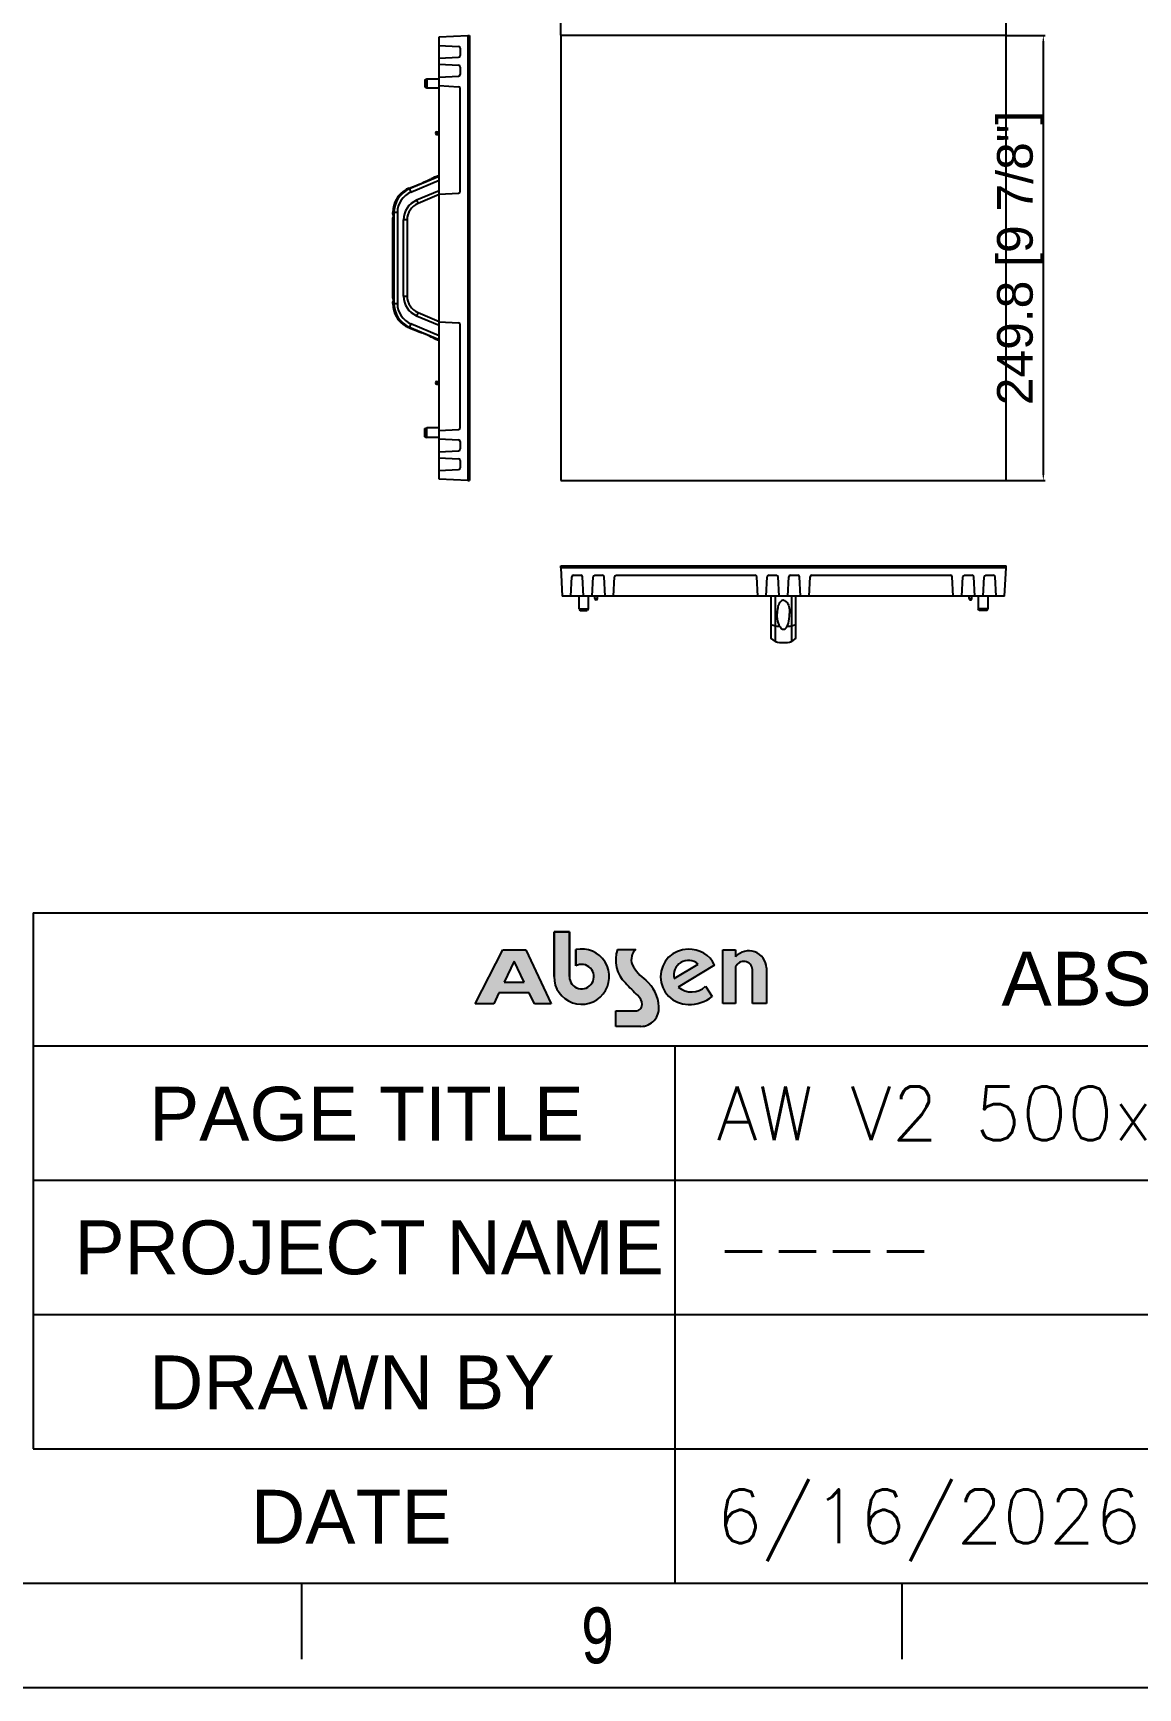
# Model space of a CAD drawing. Header units: millimetres. Extents: x -3132 to 28633, y 682 to 5849.
# Drawn here: x 7496 to 8116, y 682 to 1611 of the extents above; entities that cross this region are included whole.
import ezdxf

# ---------------------------------------------------------------- set-up
doc = ezdxf.new("R2010")
doc.units = ezdxf.units.MM
doc.layers.add('DIM', color=4, linetype='Continuous')
doc.layers.add('图框', color=7, linetype='Continuous')
doc.styles.add('CKSTANDARD', font='arial.ttf')
doc.styles.add('Roamns', font='romans.shx')
doc.styles.get("Standard").update_dxf_attribs({"font": 'arial.ttf'})
doc.dimstyles.new('ISO-20', dxfattribs={"dimtxt": 20, "dimasz": 4, "dimexe": 1, "dimexo": 0.2, "dimgap": 0, "dimtad": 1, "dimtoh": 1, "dimdec": 1, "dimzin": 9, "dimdsep": 46, "dimtxsty": 'Standard', "dimblk": '_FILLED', "dimcen": 0.2, "dimclrd": 256, "dimclre": 256, "dimclrt": 256, "dimadec": 1, "dimazin": 2, "dimtfac": 1, "dimtdec": 1, "dimtofl": 0, "dimtmove": 0, "dimatfit": 3, "dimldrblk": '_FILLED', "dimfxl": 1, "dimtolj": 1, "dimtzin": 0, "dimarcsym": 0})

# ---------------------------------------------------------------- blocks, each defined once
blk = doc.blocks.new('A$C7F980674')
at = {"layer": 'DIM'}
h = blk.add_hatch(color=0, dxfattribs=at)
h.paths.add_polyline_path([(7.072382140899999e-05, 14.43823848652391), (17.54018542246194, 49.09321739150072), (32.43710042510065, 49.09321739150072), (48.55284257268067, 14.43823848652391), (37.85417935127042, 14.43823848652391), (34.52331861507264, 21.47508279329122), (15.18332810379797, 21.47508279329122), (11.78696234113886, 14.43823848652391)])
h.paths.add_polyline_path([(24.94748300875654, 41.70518833840833), (18.4432997739641, 28.22933563047082), (31.32622136492865, 28.22933563047082)], flags=16)
h = blk.add_hatch(color=0, dxfattribs=at)
edge = h.paths.add_edge_path()
edge.add_arc((102.73004367057, 13.90886456904809), 4.008224344635951, 268.9921655110326, 361.5919063077862)
edge.add_arc((99.15354010349256, 13.8520860173212), 7.585044519850372, 1.270112135883159, 51.07851824680053)
edge.add_arc((307.8846824545763, 226.7410586670685), 290.5958996836599, 223.1994758205292, 225.4213170999201, ccw=False)
edge.add_arc((110.0181443910987, 42.41204420301801), 20.20419257147762, 160.1829900287513, 226.2534819823607, ccw=False)
edge.add_line((91.01044081093276, 49.26161368391513), (102.8060160324094, 49.26161368391513))
edge.add_arc((108.2666153697937, 42.83305403733538), 8.434721350051746, 130.3455086857447, 201.7414345435993)
edge.add_arc((128.4138673179259, 54.80693761470138), 31.79540957994945, 208.3500157259416, 232.6470193688833)
edge.add_arc((94.72388420018251, 12.01322233724932), 22.67708241663319, 1.6072526751569853, 50.5832628822302, ccw=False)
edge.add_arc((105.8459691270836, 11.59352122360906), 11.59424323095258, -89.35383752252329, 5.224491977119499, ccw=False)
edge.add_line((105.9767223201925, 1.52956708916e-05), (89.85622180037899, 1.52956708916e-05))
edge.add_line((89.85622180037899, 1.52956708916e-05), (89.85622180037899, 9.9012602990897))
edge.add_line((89.85622180037899, 9.9012602990897), (102.6595425193372, 9.9012602990897))
edge = h.paths.add_edge_path()
edge.add_arc((171.7675726878224, 35.99111448746953), 5.592045124112526, 4.242312034283204, 157.3807249757778)
edge.add_line((166.6056627364887, 38.14184792619381), (166.6056627364887, 14.68336624098083))
edge.add_line((166.6056627364887, 14.68336624098083), (158.2999845909944, 14.68336624098083))
edge.add_line((158.2999845909944, 14.68336624098083), (158.2999845909944, 48.98261023246597))
edge.add_line((158.2999845909944, 48.98261023246597), (166.6056627364887, 48.98261023246597))
edge.add_line((166.6056627364887, 48.98261023246597), (166.6056627364887, 44.54051251930104))
edge.add_arc((175.059291137004, 37.22529775423028), 11.17927547709232, 0.8903209452371925, 139.1292395527885, ccw=False)
edge.add_line((186.2372169588634, 37.39900588159253), (186.2372169588634, 14.59949883442459))
edge.add_line((186.2372169588634, 14.59949883442459), (177.3442962794797, 14.59949883442459))
edge.add_line((177.3442962794797, 14.59949883442459), (177.3442962794797, 36.40478422593151))
edge = h.paths.add_edge_path(flags=16)
edge.add_arc((136.4442843357392, 32.77929143981055), 9.435952450654392, 49.48403791523472, 192.8465811329279)
edge.add_line((127.2445240183151, 30.68129030702039), (142.5744439341942, 39.9527384458579))
edge = h.paths.add_edge_path()
edge.add_arc((138.324037688988, 35.05001054707828), 12.98520101557842, 229.4306864689146, 313.9875570627809)
edge.add_line((147.3422875163669, 25.70727992560023), (151.5778032950766, 19.0634939338488))
edge.add_arc((136.8676456241519, 38.39878950785715), 24.29490468469704, 268.42426945832386, 307.2636236800371, ccw=False)
edge.add_arc((136.1995790051587, 31.76485599069565), 17.65178410925637, 89.99999999999989, 269.99999999833244, ccw=False)
edge.add_arc((136.9909520029032, 31.53144809733931), 17.90269153484251, 25.559083157673115, 92.53353593303888, ccw=False)
edge.add_line((153.1417016008636, 39.25541415211593), (129.8788853118894, 25.18619552736891))
at = {"layer": '图框'}
h = blk.add_hatch(color=30, dxfattribs=at)
edge = h.paths.add_edge_path(flags=0)
edge.add_line((64.32187787050498, 49.15013919285958), (64.32187787050498, 38.7695952337333))
edge.add_arc((68.06519958705758, 31.86908890660379), 7.850442347056839, -179.99999999998067, 118.47852907585141, ccw=False)
edge.add_line((60.21475723999902, 31.86908890659288), (60.21475723999902, 60.55619218834499))
edge.add_line((60.21475723999902, 60.55619218834545), (50.38336833377252, 60.55619218834545))
edge.add_line((50.38336833377252, 60.55619218834545), (50.38336833377252, 31.86908890659334))
edge.add_arc((68.06519958705758, 31.86908890660379), 17.6818312532899, 180, 462.2222539588633)
at = {"layer": '图框', "color": 30}
for p, q in [((60.21475723999902, 60.55619218834545), (50.38336833377252, 60.55619218834545)), ((50.38336833377252, 60.55619218834545), (50.38336833377252, 31.86908890659288)), ((60.21475723999902, 31.86908890659288), (60.21475723999902, 60.55619218834545)), ((64.32187787050498, 49.15013919285047), (64.32187787050498, 38.76959523373262))]:
    blk.add_line(p, q, dxfattribs=at)
at = {"layer": '图框', "color": 30, "linetype": 'Continuous'}
for p, q in [((50.38336833377252, 60.55619218834545), (60.21475723999902, 60.55619218834545)), ((50.38336833377252, 31.86908890659288), (50.38336833377252, 60.55619218834545)), ((60.21475723999902, 60.55619218834545), (60.21475723999902, 31.86908890659288)), ((64.32187787050498, 38.76959523373262), (64.32187787050498, 49.15013919285047))]:
    blk.add_line(p, q, dxfattribs=at)
at = {"layer": '图框', "color": 7, "linetype": 'Continuous'}
for p, q in [((7.072382140899999e-05, 14.43823848652391), (17.54018542246194, 49.09321739150072)), ((17.54018542246194, 49.09321739150072), (32.43710042510065, 49.09321739150072)), ((32.43710042510065, 49.09321739150072), (48.55284257268067, 14.43823848652391)), ((91.01044081093276, 49.26161368391513), (102.8060160324094, 49.26161368391513)), ((158.2999845909944, 48.98261023246597), (166.6056627364887, 48.98261023246597)), ((158.2999845909944, 14.68336624098083), (158.2999845909944, 48.98261023246597)), ((166.6056627364887, 48.98261023246597), (166.6056627364887, 44.54051251930104)), ((24.94748300875654, 41.70518833840833), (18.4432997739641, 28.22933563047082)), ((31.32622136492865, 28.22933563047082), (24.94748300875654, 41.70518833840833)), ((127.2445240183151, 30.68129030702039), (142.5744439341942, 39.9527384458579)), ((153.1417016008636, 39.25541415211593), (129.8788853118894, 25.18619552736891)), ((166.6056627364887, 38.14184792619381), (166.6056627364887, 14.68336624098083)), ((177.3442962794797, 14.59949883442459), (177.3442962794797, 36.40478422593151)), ((186.2372169588634, 37.39900588159253), (186.2372169588634, 14.59949883442459)), ((15.18332810379797, 21.47508279329122), (11.78696234113886, 14.43823848652391)), ((34.52331861507264, 21.47508279329122), (15.18332810379797, 21.47508279329122)), ((18.4432997739641, 28.22933563047082), (31.32622136492865, 28.22933563047082)), ((37.85417935127042, 14.43823848652391), (34.52331861507264, 21.47508279329122)), ((147.3422875163669, 25.70727992560023), (151.5778032950766, 19.0634939338488)), ((11.78696234113886, 14.43823848652391), (7.072382140899999e-05, 14.43823848652391)), ((48.55284257268067, 14.43823848652391), (37.85417935127042, 14.43823848652391)), ((166.6056627364887, 14.68336624098083), (158.2999845909944, 14.68336624098083)), ((186.2372169588634, 14.59949883442459), (177.3442962794797, 14.59949883442459)), ((89.85622180037899, 9.9012602990897), (102.6595425193372, 9.9012602990897)), ((89.85622180037899, 1.52956708916e-05), (89.85622180037899, 9.9012602990897)), ((105.9767223201925, 1.52956708916e-05), (89.85622180037899, 1.52956708916e-05))]:
    blk.add_line(p, q, dxfattribs=at)
at = {"layer": '图框', "color": 30}
for radius, end in [(17.68183125329058, 102.2222539587313), (7.850442347058727, 118.4785290759734)]:
    blk.add_arc((68.06519958705758, 31.86908890660379), radius, 180, end, dxfattribs=at)
at = {"layer": '图框', "color": 30, "linetype": 'Continuous'}
for radius, end in [(17.68183125329058, 102.2222539587313), (7.850442347058727, 118.4785290759734)]:
    blk.add_arc((68.06519958705758, 31.86908890660379), radius, 180, end, dxfattribs=at)
at = {"layer": '图框', "color": 7, "linetype": 'Continuous'}
for centre, radius, start, end in [((110.0181443910987, 42.41204420301801), 20.20419257147762, 160.1829900287512, 226.2534819823607), ((108.2666153697937, 42.83305403733538), 8.434721350051746, 130.3455086857447, 201.7414345435993), ((136.1995790051587, 31.76485599069565), 17.65178410925637, 90, 269.9999999983326), ((136.9909520029032, 31.53144809733931), 17.90269153484251, 25.55908315767311, 92.53353593303889), ((175.059291137004, 37.22529775423028), 11.17927547709232, 0.890320945237155, 139.1292395527885), ((128.4138673179259, 54.80693761470138), 31.79540957994945, 208.3500157259416, 232.6470193688833), ((136.4442843357392, 32.77929143981055), 9.435952450654392, 49.48403791523462, 192.8465811329278), ((171.7675726878224, 35.99111448746953), 5.592045124112526, 4.242312034283134, 157.3807249757777), ((307.8846824545763, 226.7410586670685), 290.5958996836599, 223.1994758205292, 225.4213170999201), ((94.72388420018251, 12.01322233724932), 22.67708241663319, 1.607252675157019, 50.58326288223009), ((138.324037688988, 35.05001054707828), 12.98520101557842, 229.4306864689146, 313.987557062781), ((102.73004367057, 13.90886456904809), 4.008224344635951, 268.9921655110325, 1.591906307786035), ((99.15354010349256, 13.8520860173212), 7.585044519850372, 1.270112135883178, 51.07851824680055), ((105.8459691270836, 11.59352122360906), 11.59424323095258, 270.6461624774767, 5.224491977119398), ((136.8676456241519, 38.39878950785715), 24.29490468469704, 268.4242694583239, 307.2636236800372)]:
    blk.add_arc(centre, radius, start, end, dxfattribs=at)
blk = doc.blocks.new('standard template')
for p, q in [((23856.97153506272, 8795.713564875037), (37408.778564428, 8795.713564875037)), ((23856.97153506272, 8093.130701303396), (37408.778564428, 8093.130701303396)), ((27245.81191601179, 8093.130701303396), (27245.81191601179, 5254.107439613468)), ((23856.97153506272, 7383.374122341703), (37408.778564428, 7383.374122341703)), ((23856.97153506272, 6673.618568779083), (37408.778564428, 6673.618568779083)), ((23856.97153506272, 5963.863516895812), (37408.778564428, 5963.863516895812)), ((456.3043263761064, 5254.106781508859), (37408.77739021767, 5254.107689274438)), ((25275.88092102688, 4851.355031494943), (25275.88092102688, 5254.106781508859)), ((28447.55095239169, 4851.355031494943), (28447.55095239169, 5254.106781508859))]:
    blk.add_line(p, q)
at = {"color": 7}
for p, q in [((23856.97153506272, 8795.713564875037), (23856.97153506272, 5963.862502516924)), ((28855.9334232351, 8795.71354967167), (31733.56329402495, 8795.71354967167))]:
    blk.add_line(p, q, dxfattribs=at)
blk.add_lwpolyline([(37962.56104648763, 4700.323125238685), (-97.47932989458059, 4700.323125238685), (-97.47932989458059, 30879.18687618916), (37962.56104648763, 30879.18687618916)], close=True)
at = {"color": 0, "xscale": 8.255519999999997, "yscale": 8.255519999999997, "zscale": 8.255519999999997}
blk.add_blockref('A$C7F980674', (26192.34157000923, 8194.850301169268), dxfattribs=at)
at = {"style": 'CKSTANDARD', "width": 0.75}
blk.add_text('9', height=294.7531236609044, dxfattribs=at).set_placement((26752.44071521712, 4830.398885600231))
at = {"char_height": 284.520887302088, "attachment_point": 1, "style": 'Roamns'}
for s, insert, width in [('{\\fArial|b0|i0|c0|p34;ABSEN INC.}', (28971.93233673383, 8589.519935694101), 3912.014128152973), ('{\\fArial|b0|i0|c0|p34;PAGE TITLE}', (24469.27002041139, 7876.177268086687), 3912.014128152973), ('{\\fArial|b0|i0|c0|p34;PROJECT NAME}', (24075.34686825149, 7170.007803169789), 3305.733494093198), ('{\\fArial|b0|i0|c0|p34;DRAWN BY}', (24469.27002041139, 6456.665135562374), 3912.014128152973), ('{\\fArial|b0|i0|c0|p34;DATE}', (25007.6770378442, 5746.910083679103), 3912.014128152973)]:
    blk.add_mtext(s, dxfattribs=dict(at, insert=insert, width=width))
at = {"style": 'Roamns'}
for tag, p in [('PAGE_NAME', (27465.9633492592, 7593.658508723252)), ('PROJECT_NAME', (27465.9633492592, 6883.902955160633)), ('DRAWN_NAME', (27465.9633492592, 6174.147903277361)), ('VERSION', (34240.97828400169, 6174.147903277361)), ('SELECT_DATA', (27465.9633492592, 5464.391825995019)), ('PAGE_NUMBER', (34240.97828400169, 5464.391992428408))]:
    blk.add_attdef(tag, p, '', height=284.520887302088, dxfattribs=at)
blk = doc.blocks.new('_FILLED')
at = {"color": 0, "linetype": 'ByBlock'}
blk.add_solid([(0, 0), (-1, 0.15), (-1, -0.15)], dxfattribs=at)
blk = doc.blocks.new('*D51')
at = {"lineweight": -2, "transparency": 16777216}
for p, q in [((7792.351411112511, 1609.445269518248), (7792.351411112511, 1628.459521020593)), ((7796.351411112511, 1627.459521020593), (8038.151411112499, 1627.459521020593)), ((8042.151411112499, 1609.445269518249), (8042.151411112499, 1628.459521020593))]:
    blk.add_line(p, q, dxfattribs=at)
at = {"layer": 'Defpoints', "color": 0, "transparency": 16777216}
for p in [(8042.151411112499, 1627.459521020591), (7792.351411112511, 1609.245269518246), (8042.151411112499, 1609.245269518246)]:
    blk.add_point(p, dxfattribs=at)
at = {"lineweight": -2, "transparency": 16777216, "xscale": 4, "yscale": 4, "zscale": 4, "rotation": 180}
blk.add_blockref('_FILLED', (7792.351411112511, 1627.459521020593), dxfattribs=at)
at = {"lineweight": -2, "transparency": 16777216, "xscale": 4, "yscale": 4, "zscale": 4}
blk.add_blockref('_FILLED', (8042.151411112499, 1627.459521020593), dxfattribs=at)
at = {"transparency": 16777216, "insert": (7917.251411112505, 1640.406315017864), "char_height": 20, "attachment_point": 5}
blk.add_mtext('\\A1;249.8 [9 7/8"]', dxfattribs=at)
blk = doc.blocks.new('*D52')
at = {"lineweight": -2, "transparency": 16777216}
for p, q in [((8042.351411112501, 1609.245269518247), (8064.041405505607, 1609.245269518247)), ((8063.041405505607, 1605.245269518247), (8063.041405505607, 1363.445269518247)), ((8042.351411112501, 1359.445269518247), (8064.041405505607, 1359.445269518247))]:
    blk.add_line(p, q, dxfattribs=at)
at = {"layer": 'Defpoints', "color": 0, "transparency": 16777216}
for p in [(8042.151411112503, 1609.245269518247), (8042.151411112503, 1359.445269518248), (8063.041405505609, 1359.445269518248)]:
    blk.add_point(p, dxfattribs=at)
at = {"lineweight": -2, "transparency": 16777216, "xscale": 4, "yscale": 4, "zscale": 4}
for p, rotation in [((8063.041405505607, 1609.245269518247), 90), ((8063.041405505607, 1359.445269518247), 270)]:
    blk.add_blockref('_FILLED', p, dxfattribs=dict(at, rotation=rotation))
at = {"transparency": 16777216, "insert": (8050.094611508335, 1484.345269518247), "char_height": 20, "attachment_point": 5, "rotation": 90.00000000000001}
blk.add_mtext('\\A1;249.8 [9 7/8"]', dxfattribs=at)

msp = doc.modelspace()

# ---------------------------------------------------------------- linework, layer by layer
at = {"linetype": 'Continuous'}
for p, q in [((7724.16304075111, 1608.406745049647), (7740.16304075111, 1609.245269518246)), ((7724.16304075111, 1360.283793986647), (7724.16304075111, 1608.406745049647)), ((7740.16304075111, 1609.245269518246), (7740.16304075111, 1359.445269518247)), ((7740.16304075111, 1609.245269518246), (7741.213040751099, 1609.245269518246)), ((7741.213040751099, 1609.245269518246), (7741.213040751099, 1359.445269518247)), ((7724.16304075111, 1603.643568640647), (7735.015376707494, 1603.074821813246)), ((7724.16304075111, 1596.406745049647), (7735.015376707902, 1596.975491877248)), ((7735.963040751099, 1602.076192278447), (7735.963040751099, 1597.974121411847)), ((7724.16304075111, 1593.041867763247), (7735.015376707494, 1592.473120935846)), ((7735.963040751099, 1591.474491401047), (7735.963040751099, 1587.372420534447)), ((7716.16304075111, 1584.345269518249), (7717.16304075111, 1584.845269518249)), ((7716.16304075111, 1584.345269518249), (7716.16304075111, 1580.345269518249)), ((7716.16304075111, 1580.345269518249), (7717.16304075111, 1579.845269518249)), ((7717.16304075111, 1584.845269518249), (7717.16304075111, 1579.845269518249)), ((7717.16304075111, 1584.845269518249), (7724.16304075111, 1584.845269518249)), ((7717.16304075111, 1579.845269518249), (7724.16304075111, 1579.845269518249)), ((7724.16304075111, 1585.805044172247), (7735.015376707494, 1586.373790999648)), ((7724.16304075111, 1581.041867763247), (7735.01537670732, 1580.473120935846)), ((7735.963040751099, 1521.802801518449), (7735.963040751099, 1579.474491401047)), ((7722.16304075111, 1554.395271944249), (7722.16304075111, 1554.295267092049)), ((7722.863040751093, 1555.095269518249), (7722.863040751093, 1553.595269518249)), ((7722.863040751093, 1555.095269518249), (7724.16304075111, 1555.095269518249)), ((7722.863040751093, 1553.595269518249), (7724.16304075111, 1553.595269518249)), ((7707.384792779906, 1523.570392866247), (7708.319908651712, 1521.353410618048)), ((7724.16304075111, 1530.128738007646), (7707.570520561493, 1523.130067671048)), ((7708.319908552904, 1521.353410575447), (7724.16304075111, 1528.035991527849)), ((7721.921601009714, 1529.845335656049), (7721.920718915105, 1529.844835398449)), ((7721.921311740108, 1529.845223847448), (7724.16304075111, 1530.790777756846)), ((7724.16304075111, 1522.108243713049), (7711.499369589509, 1516.766748948047)), ((7711.499369588898, 1516.766748947847), (7712.276648115904, 1514.923968957849)), ((7724.16304075111, 1519.937610200649), (7712.276648115904, 1514.923968957849)), ((7724.16304075111, 1520.235425156249), (7735.01537670732, 1520.804171983646)), ((7698.16304075111, 1508.845208159647), (7698.16304075111, 1509.871262672247)), ((7700.7012732211, 1509.871262671047), (7698.16304075111, 1509.871262672247)), ((7698.163040964296, 1508.845098684446), (7698.190402161315, 1508.729538354047)), ((7698.16304075111, 1461.849290314846), (7698.16304075111, 1506.841249206048)), ((7698.177992201919, 1508.722781084448), (7698.216275377096, 1508.557268574447)), ((7698.250210950892, 1508.406373527646), (7698.275098783502, 1508.292125674848)), ((7698.275098783502, 1508.292125674848), (7698.293399879111, 1508.205802607247)), ((7698.665552713718, 1504.845269518249), (7698.288965100116, 1504.845267774249)), ((7698.288965100116, 1463.845268828848), (7698.288965100116, 1504.845267774249)), ((7698.293399879111, 1508.205802607247), (7698.312947440702, 1508.111223661449)), ((7698.312947440702, 1508.111223661449), (7698.333623016907, 1508.008296198447)), ((7698.333623016907, 1508.008296198447), (7698.355291054918, 1507.896956338448)), ((7698.355291054918, 1507.896956338448), (7698.377781926697, 1507.777199254447)), ((7698.377781926697, 1507.777199254447), (7698.400907603892, 1507.649013011846)), ((7698.400907603892, 1507.649013011846), (7698.424462461508, 1507.512404229848)), ((7698.65056918071, 1504.923766296847), (7698.650772950102, 1463.845273906848)), ((7698.665552713718, 1504.845269518249), (7698.665552713718, 1463.845273906848)), ((7698.773037550897, 1509.871262671047), (7698.773037550897, 1458.819276352849)), ((7700.7012732211, 1509.871262671047), (7700.7012732211, 1458.819276352849)), ((7704.16304075111, 1462.980470028447), (7704.16304075111, 1505.710069008047)), ((7706.16304075111, 1505.710069008047), (7704.16304075111, 1505.710069008047)), ((7706.16304075111, 1505.710069007847), (7706.16304075111, 1462.980470028447)), ((7698.194989349096, 1462.129429537249), (7698.163041069914, 1461.849293814247)), ((7698.16304075111, 1458.819276364046), (7698.16304075111, 1459.845342199248)), ((7698.16304075111, 1458.819276364046), (7700.7012732211, 1458.819276352849)), ((7698.177459482903, 1459.965249896649), (7698.175249803912, 1459.955378468446)), ((7698.218037652913, 1460.141020507849), (7698.177459482903, 1459.965249896649)), ((7698.252287895694, 1460.293467599847), (7698.218037652913, 1460.141020507849)), ((7698.288965100116, 1463.845268828848), (7698.665552713718, 1463.845273906848)), ((7704.16304075111, 1462.980470028447), (7706.16304075111, 1462.980470028447)), ((7712.276648116108, 1453.766570078648), (7711.499369588898, 1451.923790088646)), ((7711.499369588316, 1451.923790088847), (7724.16304075111, 1446.582295323848)), ((7712.2766481157, 1453.766570078848), (7724.16304075111, 1448.752928835848)), ((7724.16304075111, 1448.452469672046), (7735.01537670732, 1447.883722844449)), ((7708.319908739314, 1447.337128382448), (7707.384792777316, 1445.120146165848)), ((7707.57052064831, 1445.560471328047), (7724.16304075111, 1438.561801026647)), ((7724.16304075111, 1440.654547508449), (7708.319908705903, 1447.337128397247)), ((7721.903057909701, 1438.854871828446), (7721.471611571512, 1439.085447810848)), ((7735.963040751099, 1389.216047635246), (7735.963040751099, 1446.885093309646)), ((7721.921311081692, 1438.845315466849), (7721.903057909701, 1438.854871828446)), ((7724.16304075111, 1437.899761279647), (7721.921311831697, 1438.845315150446)), ((7722.16304075111, 1414.395271944249), (7722.16304075111, 1414.295267092049)), ((7722.863040751093, 1415.095269518249), (7724.16304075111, 1415.095269518249)), ((7722.863040751093, 1415.095269518249), (7722.863040751093, 1413.595269518249)), ((7722.863040751093, 1413.595269518249), (7724.16304075111, 1413.595269518249)), ((7716.16304075111, 1388.595269518249), (7717.16304075111, 1389.095269518249)), ((7716.16304075111, 1384.095269518249), (7716.16304075111, 1388.595269518249)), ((7716.16304075111, 1384.095269518249), (7717.16304075111, 1383.595269518249)), ((7724.16304075111, 1389.095269518249), (7717.16304075111, 1389.095269518249)), ((7717.16304075111, 1383.595269518249), (7717.16304075111, 1389.095269518249)), ((7724.16304075111, 1383.595269518249), (7717.16304075111, 1383.595269518249)), ((7724.16304075111, 1387.648671273047), (7735.015376707494, 1388.217418100648)), ((7724.16304075111, 1382.885494864046), (7735.015376707494, 1382.316748036646)), ((7724.16304075111, 1375.648671273047), (7735.015376707494, 1376.217418100648)), ((7735.963040751099, 1381.318118501847), (7735.963040751099, 1377.216047635447)), ((7724.16304075111, 1372.283793986647), (7735.015376707494, 1371.715047159246)), ((7724.16304075111, 1365.046970395647), (7735.015376707494, 1365.615717223048)), ((7735.963040751099, 1370.716417624447), (7735.963040751099, 1366.614346757847)), ((7740.16304075111, 1359.445269518247), (7724.16304075111, 1360.283793986647)), ((7740.16304075111, 1359.445269518247), (7741.213040751099, 1359.445269518247)), ((7792.351411112511, 1310.53858403566), (7792.351411112511, 1311.58858403566)), ((7792.351411112511, 1311.58858403566), (8042.151411112499, 1311.58858403566)), ((7792.351411112511, 1310.53858403566), (7793.189935581103, 1294.53858403566)), ((8042.151411112499, 1310.53858403566), (7792.351411112511, 1310.53858403566)), ((8041.312886643906, 1294.53858403566), (8042.151411112499, 1310.53858403566)), ((8042.151411112499, 1310.53858403566), (8042.151411112499, 1311.58858403566)), ((7797.953111989903, 1294.53858403566), (7798.521858817504, 1305.390919991859)), ((7799.520488352296, 1306.33858403566), (7803.622559218914, 1306.33858403566)), ((7805.189935580899, 1294.53858403566), (7804.621188753502, 1305.390919992259)), ((7809.953111989903, 1294.53858403566), (7810.521858817504, 1305.390919991859)), ((7811.520488352296, 1306.33858403566), (7815.622559218914, 1306.33858403566)), ((7817.189935580899, 1294.53858403566), (7816.621188753502, 1305.390919992259)), ((7821.953111989903, 1294.53858403566), (7822.521858817504, 1305.390919991859)), ((7823.520488352296, 1306.33858403566), (7901.302446545901, 1306.33858403566)), ((7902.869822908119, 1294.53858403566), (7902.301076080518, 1305.390919991859)), ((7907.632999316919, 1294.53858403566), (7908.201746144491, 1305.390919991859)), ((7909.200375679312, 1306.33858403566), (7913.302446545697, 1306.33858403566)), ((7914.869822908119, 1294.53858403566), (7914.301076080518, 1305.390919991859)), ((7919.632999316919, 1294.53858403566), (7920.201746144491, 1305.390919991859)), ((7921.200375679312, 1306.33858403566), (7925.302446545697, 1306.33858403566)), ((7926.869822908119, 1294.53858403566), (7926.301076080518, 1305.390919991859)), ((7931.632999316919, 1294.53858403566), (7932.201746144491, 1305.390919991859)), ((7933.200375679312, 1306.33858403566), (8010.982333872917, 1306.33858403566)), ((8012.549710235106, 1294.53858403566), (8011.980963407505, 1305.390919991859)), ((8017.312886643906, 1294.53858403566), (8017.881633471507, 1305.390919992059)), ((8018.880263006299, 1306.33858403566), (8022.982333872917, 1306.33858403566)), ((8024.549710235106, 1294.53858403566), (8023.980963407709, 1305.390919991859)), ((8029.312886643906, 1294.53858403566), (8029.881633471507, 1305.390919992059)), ((8030.880263006299, 1306.33858403566), (8034.982333872917, 1306.33858403566)), ((8036.549710235106, 1294.53858403566), (8035.980963407709, 1305.390919991859)), ((8041.312886643906, 1294.53858403566), (7793.189935581103, 1294.53858403566)), ((7802.751411112505, 1287.53858403566), (7802.751411112505, 1294.53858403566)), ((7807.751411112505, 1294.53858403566), (7807.751411112505, 1287.53858403566)), ((7811.501411112505, 1293.238584035661), (7811.501411112505, 1294.53858403566)), ((7811.501411112505, 1293.238584035661), (7813.001411112505, 1293.238584035661)), ((7812.20140731112, 1292.53858403566), (7812.301414913919, 1292.53858403566)), ((7813.001411112505, 1293.238584035661), (7813.001411112505, 1294.53858403566)), ((7910.251411112505, 1294.53858403566), (7910.251411112505, 1271.076816506461)), ((7912.720461775912, 1269.148580834258), (7912.720461774718, 1294.53858403566)), ((7921.787128445299, 1294.53858403566), (7921.787128442505, 1269.159794349659)), ((7924.251411112505, 1271.08671078566), (7924.251411112505, 1294.53858403566)), ((8021.501411112505, 1293.238584035661), (8021.501411112505, 1294.53858403566)), ((8021.501411112505, 1293.238584035661), (8023.001411112505, 1293.238584035661)), ((8022.20140731112, 1292.53858403566), (8022.301414913919, 1292.53858403566)), ((8023.001411112505, 1293.238584035661), (8023.001411112505, 1294.53858403566)), ((8026.501411112505, 1294.53858403566), (8026.501411112505, 1287.53858403566)), ((8032.001411112505, 1294.53858403566), (8032.001411112505, 1287.53858403566)), ((7802.751411112505, 1287.53858403566), (7803.251411112505, 1286.53858403566)), ((7802.751411112505, 1287.53858403566), (7807.751411112505, 1287.53858403566)), ((7803.251411112505, 1286.53858403566), (7807.251411112505, 1286.53858403566)), ((7807.751411112505, 1287.53858403566), (7807.251411112505, 1286.53858403566)), ((8032.001411112505, 1287.53858403566), (8026.501411112505, 1287.53858403566)), ((8027.001411112505, 1286.53858403546), (8026.501411112505, 1287.53858403546)), ((8031.501411112505, 1286.53858403566), (8027.001411112505, 1286.53858403566)), ((8031.501411112505, 1286.53858403546), (8032.001411112505, 1287.53858403546)), ((7910.251411111515, 1278.69545202366), (7912.720461774515, 1277.94606393286)), ((7921.787128444891, 1277.950421828259), (7924.251411112912, 1278.699297211259)), ((7912.7204617737, 1269.148580835458), (7910.2514111107, 1271.076816505661)), ((7924.251411113902, 1271.08671078506), (7921.787128444309, 1269.15979435146))]:
    msp.add_line(p, q, dxfattribs=at)
msp.add_lwpolyline([(7792.351411112511, 1359.445269518247), (8042.151411112499, 1359.445269518247), (8042.151411112499, 1609.245269518246), (7792.351411112511, 1609.245269518246)], close=True, dxfattribs=at)
for points in [[(7707.384792780692, 1523.570392866247), (7706.959065005313, 1523.412105497849), (7706.603801177304, 1523.271220747246), (7706.314363455297, 1523.150489453247), (7706.085553259893, 1523.051235698046), (7705.911954765891, 1522.973657175246), (7705.786066936517, 1522.916139572847), (7705.700666552918, 1522.876474349249), (7705.651305605293, 1522.853242945849), (7705.634827783112, 1522.845315189049)], [(7707.384792779906, 1523.570392866247), (7708.213830478503, 1523.869825155648), (7709.175516787319, 1524.223316902847), (7710.27991285971, 1524.638016323849), (7711.546537502712, 1525.126134755445), (7712.990641526892, 1525.700580868447), (7714.551033799317, 1526.345269518249)], [(7721.643040035312, 1529.696410747048), (7721.471562122707, 1529.605064975246), (7721.245758255113, 1529.485653239447), (7720.958628714098, 1529.335289652047), (7720.605200136094, 1529.152472227447), (7720.180768762496, 1528.936159059648), (7719.678931879301, 1528.684791022849), (7719.092057048095, 1528.396604755048), (7718.411242106303, 1528.069683485649), (7717.62767563491, 1527.702657554447), (7716.731533534897, 1527.294186402846), (7715.710490442913, 1526.842339210248), (7714.551033799317, 1526.345269518249)], [(7721.921467192892, 1529.845223849249), (7721.903048976716, 1529.835662463846), (7721.643040035312, 1529.696410747048)], [(7698.424236251695, 1507.513731836846), (7698.403091711501, 1507.491303093047), (7698.345190483305, 1507.416749703646), (7698.295870935092, 1507.339328992449), (7698.255022078708, 1507.260243425447), (7698.222371459108, 1507.180634988846), (7698.197506054318, 1507.101579889647), (7698.179946581701, 1507.024399360248), (7698.169060264291, 1506.950845259248), (7698.163890739509, 1506.882490362847), (7698.163040901519, 1506.841257918847)], [(7698.163040903702, 1506.841245666247), (7698.194918103093, 1506.561770156247), (7698.227137151304, 1506.233367665848), (7698.258750074702, 1505.813408261248), (7698.281167078515, 1505.336381872846), (7698.288964967111, 1504.845272752448)], [(7698.163053012496, 1508.845183352448), (7698.163646073298, 1508.820837454447), (7698.168107370714, 1508.774213650048), (7698.172001993094, 1508.750851484047), (7698.174122462296, 1508.740266506446), (7698.175552882908, 1508.733618281846), (7698.177992201919, 1508.722781084448)], [(7698.190402161315, 1508.729538354047), (7698.257384455718, 1508.440034962648), (7698.359678998108, 1507.951151617449), (7698.471955292901, 1507.311828120447), (7698.572285120913, 1506.552620719448), (7698.642861186715, 1505.689734741048), (7698.665552715494, 1504.845268694647)], [(7698.216275377096, 1508.557268574447), (7698.242643624907, 1508.440459082248), (7698.250210950892, 1508.406373527646)], [(7698.424462461508, 1507.512404229848), (7698.448221912097, 1507.367401876046), (7698.460102724711, 1507.291768696646), (7698.471941312119, 1507.214059030447), (7698.483703829915, 1507.134283282448), (7698.495357641702, 1507.052447661447), (7698.506871170116, 1506.968566815048), (7698.518210928697, 1506.882664640848), (7698.529341831293, 1506.794769932046), (7698.540227510514, 1506.704914120047), (7698.550830289706, 1506.613131408848), (7698.561111157715, 1506.519458916448), (7698.571029744503, 1506.423936817449), (7698.58054429911, 1506.326608491846), (7698.589611670103, 1506.227520679647), (7698.598187339302, 1506.126723379849), (7698.606231092111, 1506.024264954648), (7698.613712344507, 1505.920204718247), (7698.620601014713, 1505.814609040647), (7698.626866394493, 1505.707547837449), (7698.632477148915, 1505.599094701846), (7698.637401319093, 1505.489327035647), (7698.64160632911, 1505.378326178648), (7698.645058997891, 1505.266177535249), (7698.647725555303, 1505.152970702648), (7698.649571674511, 1505.038799599049), (7698.65056918071, 1504.923766296847)], [(7698.665552715494, 1463.845274535447), (7698.642271272503, 1462.990166282248), (7698.571092169309, 1462.127118824849), (7698.471123957904, 1461.373306383847), (7698.359894833716, 1460.740576758649), (7698.258200207506, 1460.254129366446), (7698.188623188892, 1459.953195213048), (7698.16304075111, 1459.845409507648)], [(7698.163041064297, 1461.849278152847), (7698.164953655897, 1461.787441525047), (7698.172552455114, 1461.711650092849), (7698.186642752712, 1461.633258535246), (7698.208003569495, 1461.552745450447), (7698.237370343893, 1461.470896296846), (7698.275404531115, 1461.388678758648), (7698.322592406693, 1461.307329827446), (7698.379234412902, 1461.228214093647), (7698.424057317504, 1461.177128026246)], [(7698.175249803912, 1459.955378468446), (7698.173834568107, 1459.948759021247), (7698.171342807312, 1459.936054479846), (7698.166687165895, 1459.905473993046), (7698.163401733894, 1459.863814288447), (7698.163060057514, 1459.845314289246)], [(7698.288964967111, 1463.845268716846), (7698.281158318116, 1463.353872542447), (7698.258747025319, 1462.877082720649), (7698.227171222518, 1462.457557514247), (7698.194989349096, 1462.129429537249)], [(7698.650729647298, 1463.845276212646), (7698.650253888495, 1463.722307700248), (7698.645380618297, 1463.435303277048), (7698.635407508306, 1463.153722371847), (7698.62079484311, 1462.879230582649), (7698.60210821191, 1462.613263190647), (7698.579898088718, 1462.357111584249), (7698.554710861105, 1462.111896930447), (7698.527205641715, 1461.878510165646), (7698.49807394891, 1461.657725163447), (7698.467956879306, 1461.450178171249), (7698.437438960696, 1461.256344711847), (7698.407058221505, 1461.076496733046), (7698.377323568492, 1460.910781983449), (7698.348690966303, 1460.759260695449), (7698.321560395109, 1460.621899979446), (7698.296279262299, 1460.498596011249), (7698.273127834705, 1460.389227742448), (7698.252287895694, 1460.293467599847)], [(7707.384792777316, 1445.120146165848), (7706.95902464092, 1445.278449084049), (7706.6037353649, 1445.419345125846), (7706.314283712519, 1445.540083579049), (7706.085482052512, 1445.639334748047), (7705.911896969496, 1445.716908014248), (7705.786027186098, 1445.774417791846), (7705.700643219504, 1445.814075598048), (7705.651297941294, 1445.837299720649), (7705.634827900109, 1445.845223808846)], [(7707.384792777316, 1445.120146165848), (7708.213857679496, 1444.820703973047), (7709.175634557511, 1444.467178417649), (7710.280108488906, 1444.052448379446), (7711.546926484719, 1443.564252201849), (7712.990908561899, 1442.989850051649), (7714.551033892304, 1442.345269479646)], [(7721.471611571512, 1439.085447810848), (7721.245784337297, 1439.204872072648), (7720.958576445103, 1439.355276614849), (7720.605102628512, 1439.538116914248), (7720.180685561513, 1439.754422049648), (7719.678869860319, 1440.005778799447), (7719.0919974165, 1440.293963263847), (7718.411204061892, 1440.620873611248), (7717.627680421908, 1440.987879272848), (7716.731580003091, 1441.396331752846), (7715.710551000097, 1441.848173434449), (7714.551033892304, 1442.345269479646)], [(7917.233531135497, 1292.29685436606), (7916.992327658706, 1292.278601194058), (7916.748398712093, 1292.228636027859), (7916.49887424572, 1292.143755877259), (7916.241633549317, 1292.018639749461), (7915.977220119515, 1291.847154855858), (7915.706126631717, 1291.621327621658), (7915.432086328902, 1291.33411972946), (7915.160981856504, 1290.980645913059), (7914.898219748705, 1290.55622884606), (7914.648185544719, 1290.054413144858), (7914.415543906695, 1289.467540701061), (7914.205683139108, 1288.78674734626), (7914.025346663911, 1288.003223706258), (7913.882506662906, 1287.107123287459), (7913.786891590119, 1286.086094284458), (7913.751411112505, 1284.926577176658)], [(7917.233531133518, 1292.296854302261), (7917.477354578891, 1292.28415453606), (7917.723282207516, 1292.23936047446), (7917.974266835502, 1292.159607807061), (7918.232952499718, 1292.03963988586), (7918.498796428305, 1291.873408790659), (7918.771825631716, 1291.652588854659), (7919.048421195693, 1291.369741650061), (7919.322492011895, 1291.019768619658), (7919.588412015509, 1290.597887946259), (7919.841646628497, 1290.097547335058), (7920.07743394612, 1289.51090606486), (7920.2902636387, 1288.828923892058), (7920.473246117311, 1288.042622246458), (7920.6182497689, 1287.141961745258), (7920.715359262495, 1286.114343195058), (7920.751411112505, 1284.945935811461)], [(7915.11832429371, 1277.760336061859), (7914.777098264704, 1278.58940096386), (7914.467977538893, 1279.551177841858), (7914.195999486502, 1280.65565177346), (7913.970545201896, 1281.922469769258), (7913.811277992106, 1283.36645184646), (7913.751411112505, 1284.926577176658)], [(7919.3797879365, 1277.76186055746), (7919.7220252205, 1278.59277610066), (7920.032116908303, 1279.55680545606), (7920.305030384115, 1280.664019773459), (7920.53133887991, 1281.934111195459), (7920.691308500899, 1283.382359356258), (7920.751411112505, 1284.945935811461)], [(7912.720461776697, 1277.946063788658), (7913.511997828303, 1277.86924981126), (7914.311601750101, 1277.80731710686), (7915.118324293914, 1277.760336061859)], [(7915.11832429371, 1277.760336061859), (7915.341841158704, 1277.334567925259), (7915.578073453317, 1276.979278649461), (7915.822018629507, 1276.689826996858), (7916.068561160718, 1276.461025336858), (7916.312234030119, 1276.287440253861), (7916.550738683304, 1276.161570470659), (7916.785166419299, 1276.076186504058), (7917.015350110319, 1276.026841225658), (7917.243624435111, 1276.010315262861), (7917.472292476318, 1276.025677545261), (7917.701608879913, 1276.07356214946), (7917.935064542907, 1276.157052495658), (7918.172896413495, 1276.280675590659), (7918.416653861713, 1276.45201487766), (7918.664473156109, 1276.679325182459), (7918.911520398905, 1276.969702957659), (7919.15174926551, 1277.32868217066), (7919.3797879365, 1277.76186055746)], [(7919.3797879365, 1277.76186055746), (7920.189265577515, 1277.80962301966), (7920.992535817916, 1277.87253435446), (7921.787128448093, 1277.950421802859)]]:
    msp.add_lwpolyline(points, dxfattribs=at)
for centre, radius, start, end in [((7734.963040751099, 1602.076192278447), 1, 0, 86.9999999987419), ((7734.963040751099, 1597.974121411847), 1, 273.0000000087721, 0), ((7734.963040751099, 1591.474491401047), 1, 0, 86.99999999790722), ((7734.963040751099, 1587.372420534447), 1, 273.0000000012581, 0), ((7734.963040751099, 1579.474491401047), 1, 0, 86.9999999995769), ((7722.863040751093, 1554.395269518248), 0.7, 90, 179.9996418565462), ((7722.863040751093, 1554.295269518246), 0.7, 180.0003581434538, 270), ((7713.16304075111, 1509.871262672247), 15, 120.1245066448429, 180), ((7713.163040751314, 1509.871262672247), 14.390003201, 112.8698566104, 180), ((7713.16304075111, 1509.871262672247), 12.4617675308, 112.8698570838313, 179.9999991462264), ((7716.16304075111, 1505.710069008047), 12, 112.8698568647895, 180), ((7716.16304075111, 1505.710069008047), 10, 112.8698568675042, 180), ((7734.963040751099, 1521.802801518449), 1, 272.9999999995881, 0), ((7713.16304075111, 1458.819276364046), 14.9999999998, 180, 239.8754936490416), ((7713.163040750906, 1458.819276364046), 14.3900032006, 180, 247.1301437948814), ((7713.163040750499, 1458.819276365047), 12.4617675304, 180.0000017075473, 247.1301436817687), ((7716.16304075111, 1462.980470028447), 12, 180, 247.1301431297254), ((7716.16304075111, 1462.980470028447), 10, 180, 247.1301431306859), ((7734.963040751099, 1446.885093309646), 1, 0, 86.9999999995769), ((7722.863040751093, 1414.395269518248), 0.7, 90, 179.9996418565462), ((7722.863040751093, 1414.295269518246), 0.7, 180.0003581434538, 270), ((7734.963040751099, 1389.216047635246), 1, 273.0000000004231, 0), ((7734.963040751099, 1381.318118501847), 1, 0, 86.9999999987419), ((7734.963040751099, 1377.216047635447), 1, 273.0000000020928, 0), ((7734.963040751099, 1370.716417624447), 1, 0, 86.99999999122785), ((7734.963040751099, 1366.614346757847), 1, 273.0000000012581, 0), ((7799.520488352296, 1305.33858403566), 1, 90, 176.99999999914), ((7803.622559218914, 1305.33858403566), 1, 3.000000007937139, 90), ((7811.520488352296, 1305.33858403566), 1, 90, 176.99999999914), ((7815.622559218914, 1305.33858403566), 1, 3.000000007937139, 90), ((7823.520488352296, 1305.33858403566), 1, 90, 177.0000000001835), ((7901.302446545901, 1305.33858403566), 1, 2.999999999816443, 90), ((7909.200375679312, 1305.33858403566), 1, 90, 177.0000000001835), ((7913.302446545697, 1305.33858403566), 1, 2.999999999816443, 90), ((7921.200375679312, 1305.33858403566), 1, 90, 177.0000000001835), ((7925.302446545697, 1305.33858403566), 1, 2.999999999816443, 90), ((7933.200375679312, 1305.33858403566), 1, 90, 177.0000000001835), ((8010.982333872917, 1305.33858403566), 1, 2.999999999816443, 90), ((8018.880263006299, 1305.33858403566), 1, 90, 176.9999999920629), ((8022.982333872917, 1305.33858403566), 1, 3.000000000859945, 90), ((8030.880263006299, 1305.33858403566), 1, 90, 176.9999999920629), ((8034.982333872917, 1305.33858403566), 1, 3.000000000859945, 90), ((7812.201411112516, 1293.238584035661), 0.7, 180, 269.9995486263817), ((7812.301411112493, 1293.238584035661), 0.7, 270.0004513736183, 0), ((8022.201411112516, 1293.238584035661), 0.7, 180, 269.9995486263817), ((8022.301411112493, 1293.238584035661), 0.7, 270.0004513736183, 0), ((7917.233531139106, 1285.538584036461), 17.0000000008, 254.6048404196954, 285.5368845908536)]:
    msp.add_arc(centre, radius, start, end, dxfattribs=at)

# ---------------------------------------------------------------- block references
at = {"lineweight": -3, "transparency": 33554595}
ref = msp.add_blockref('standard template', (4962.755251737121, 182.9119654504675), dxfattribs=dict(at, xscale=0.1062003192476745, yscale=0.1062003192476745, zscale=0.1062003192476745))
ref.add_attrib('PAGE_NAME', 'AW V2 500x1000 PANEL DETAIL', (7879.649327873382, 989.360923334697), dxfattribs={"height": 30.21620906411338, "style": 'Roamns'})
ref.add_attrib('PROJECT_NAME', '----', (7879.649327873382, 913.9846569585343), dxfattribs={"height": 30.21620906411338, "style": 'Roamns', "width": 0.8999999999999999})
ref.add_attrib('SELECT_DATA', '6/16/2026', (7879.649327873382, 763.2321218655188), dxfattribs={"height": 30.21620906411338, "style": 'Roamns'})

# ---------------------------------------------------------------- dimensions: what is measured, and where the dimension line sits
dim = msp.add_linear_dim(base=(8042.151411112499, 1627.459521020591), p1=(7792.351411112511, 1609.245269518246), p2=(8042.151411112499, 1609.245269518246), dimstyle='ISO-20')
dim.commit()
dim.dimension.update_dxf_attribs({"geometry": '*D51', "text_midpoint": (7917.251411112505, 1640.406315017862)})
dim = msp.add_linear_dim(base=(8063.041405505609, 1359.445269518248), p1=(8042.151411112499, 1609.245269518246), p2=(8042.151411112499, 1359.445269518247), angle=90, dimstyle='ISO-20')
dim.commit()
dim.dimension.update_dxf_attribs({"geometry": '*D52', "text_midpoint": (8050.094611508335, 1484.345269518245)})

doc.saveas('drawing.dxf')
